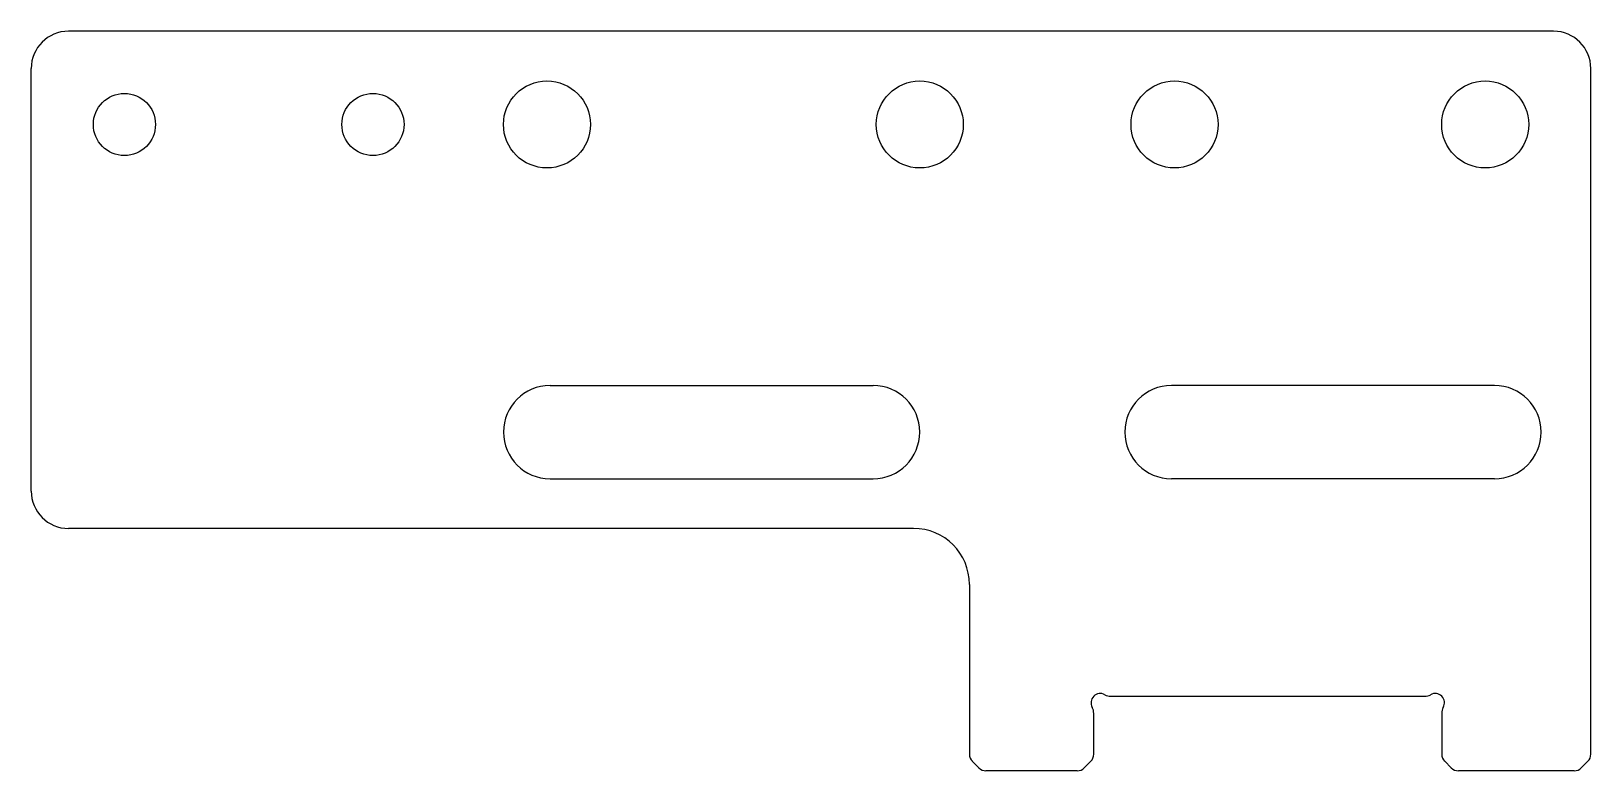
# Model space of a CAD drawing. Extents: x -102 to 24, y -87 to -27.
import ezdxf

# ---------------------------------------------------------------- set-up
doc = ezdxf.new("R2010")
doc.units = 0
doc.layers.add('VISIBLE', color=7, linetype='CONTINUOUS')

msp = doc.modelspace()

# ---------------------------------------------------------------- linework, layer by layer
at = {"layer": 'VISIBLE'}
for p, q in [((20.56, -27.14), (-98.94, -27.14)), ((-101.94, -64.14), (-101.94, -30.14)), ((23.56, -85.31), (23.56, -30.14)), ((-60.19, -55.64), (-34.19, -55.64)), ((15.81, -55.64), (-10.19, -55.64)), ((-60.19, -63.14), (-34.19, -63.14)), ((15.81, -63.14), (-10.19, -63.14)), ((-30.94, -67.14), (-98.94, -67.14)), ((-26.44, -71.64), (-26.44, -85.31)), ((-15.06, -80.64), (10.19, -80.64)), ((-16.44, -85.31), (-16.44, -82.02)), ((11.56, -82.02), (11.56, -85.31)), ((-25.68, -86.4), (-26.21, -85.87)), ((-16.68, -85.87), (-17.21, -86.4)), ((12.33, -86.4), (11.8, -85.87)), ((23.32, -85.87), (22.79, -86.4)), ((-17.77, -86.64), (-25.11, -86.64)), ((22.23, -86.64), (12.9, -86.64))]:
    msp.add_line(p, q, dxfattribs=at)
for centre, radius in [((-60.44, -34.64), 3.5), ((-30.44, -34.64), 3.5), ((-9.94, -34.64), 3.5), ((15.06, -34.64), 3.5), ((-94.44, -34.64), 2.5), ((-74.44, -34.64), 2.5)]:
    msp.add_circle(centre, radius, dxfattribs=at)
for centre, radius, start, end in [((-98.94, -30.14), 3, 90, 180), ((20.56, -30.14), 3, 0, 90), ((-60.19, -59.39), 3.75, 90, 270), ((-34.19, -59.39), 3.75, 270, 90), ((-10.19, -59.39), 3.75, 90, 270), ((15.81, -59.39), 3.75, 270, 90), ((-98.94, -64.14), 3, 180, 270), ((-30.94, -71.64), 4.5, 0, 90), ((-15.91, -81.17), 0.75, 60.9828, 209.0172), ((-17.44, -82.02), 1, 0, 29.0172), ((-15.06, -79.64), 1, 240.9828, 270), ((10.19, -79.64), 1, 270, 299.0172), ((11.03, -81.17), 0.75, 330.9828, 119.0172), ((12.56, -82.02), 1, 150.9828, 180), ((-25.64, -85.31), 0.8, 180, 225), ((-17.24, -85.31), 0.8, 315, 0), ((12.36, -85.31), 0.8, 180, 225), ((22.76, -85.31), 0.8, 315, 0), ((-25.11, -85.84), 0.8, 225, 270), ((-17.77, -85.84), 0.8, 270, 315), ((12.9, -85.84), 0.8, 225, 270), ((22.23, -85.84), 0.8, 270, 315)]:
    msp.add_arc(centre, radius, start, end, dxfattribs=at)

doc.saveas('drawing.dxf')
